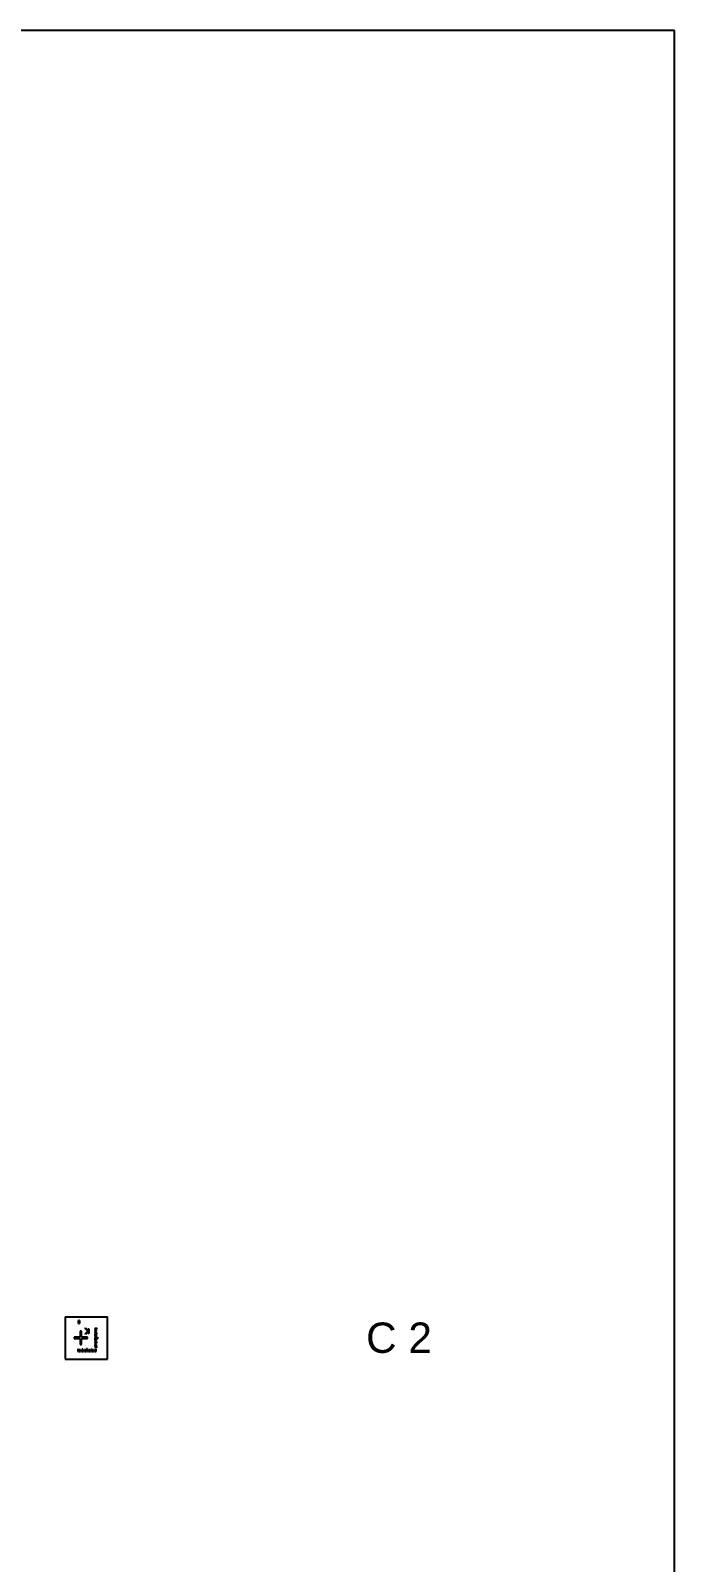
# Model space of a CAD drawing. Extents: x -24493 to 76507, y 84496 to 185496.
# Drawn here: x 55265 to 76507, y 134996 to 185496 of the extents above; entities that cross this region are included whole.
import ezdxf

# ---------------------------------------------------------------- set-up
doc = ezdxf.new("R2010")
doc.units = 13
doc.layers.add('CHROME', color=10, linetype='Continuous')
doc.layers.add('CL - Main', color=150, linetype='Continuous')
doc.styles.get("Standard").update_dxf_attribs({"font": 'arial.ttf'})

msp = doc.modelspace()

# ---------------------------------------------------------------- linework, layer by layer
at = {"layer": 'CHROME'}
for p, q in [((76507, 185496), (-24493, 185496)), ((76507, 84496), (76507, 185496)), ((56850, 142971), (56838, 142971)), ((56838, 142971), (56838, 142871)), ((56850, 142871), (56850, 142971)), ((56887, 142971), (56875, 142971)), ((56875, 142971), (56875, 142871)), ((56887, 142871), (56887, 142971)), ((56902, 142418), (56702, 142418)), ((56702, 142418), (56702, 142374)), ((56838, 142871), (56850, 142871)), ((56875, 142871), (56887, 142871)), ((56946, 142618), (56902, 142618)), ((56902, 142618), (56902, 142418)), ((56946, 142418), (56946, 142618)), ((57146, 142418), (56946, 142418)), ((57061, 142709), (57079, 142728)), ((57149, 142621), (57061, 142709)), ((57061, 142532), (57149, 142621)), ((57079, 142514), (57061, 142532)), ((57079, 142728), (57165, 142642)), ((57165, 142599), (57079, 142514)), ((57146, 142374), (57146, 142418)), ((57165, 142642), (57165, 142699)), ((57165, 142699), (57191, 142699)), ((57165, 142543), (57165, 142599)), ((57191, 142543), (57165, 142543)), ((57191, 142699), (57191, 142543)), ((57464, 142702), (57389, 142702)), ((57389, 142702), (57389, 142690)), ((57389, 142690), (57464, 142690)), ((57439, 142672), (57389, 142672)), ((57389, 142672), (57389, 142660)), ((57389, 142660), (57439, 142660)), ((57439, 142642), (57389, 142642)), ((57389, 142642), (57389, 142630)), ((57389, 142630), (57439, 142630)), ((57439, 142612), (57389, 142612)), ((57389, 142612), (57389, 142600)), ((57389, 142600), (57439, 142600)), ((57439, 142582), (57389, 142582)), ((57389, 142582), (57389, 142570)), ((57389, 142570), (57439, 142570)), ((57464, 142552), (57389, 142552)), ((57389, 142552), (57389, 142540)), ((57389, 142540), (57464, 142540)), ((57439, 142522), (57389, 142522)), ((57389, 142522), (57389, 142510)), ((57389, 142510), (57439, 142510)), ((57439, 142492), (57389, 142492)), ((57389, 142492), (57389, 142480)), ((57389, 142480), (57439, 142480)), ((57439, 142462), (57389, 142462)), ((57389, 142462), (57389, 142450)), ((57389, 142450), (57439, 142450)), ((57439, 142432), (57389, 142432)), ((57389, 142432), (57389, 142420)), ((57389, 142420), (57439, 142420)), ((57439, 142660), (57439, 142672)), ((57439, 142630), (57439, 142642)), ((57439, 142600), (57439, 142612)), ((57439, 142570), (57439, 142582)), ((57439, 142510), (57439, 142522)), ((57439, 142480), (57439, 142492)), ((57439, 142450), (57439, 142462)), ((57439, 142420), (57439, 142432)), ((57464, 142690), (57464, 142702)), ((57464, 142540), (57464, 142552)), ((56702, 142374), (56902, 142374)), ((56833, 142026), (56821, 142026)), ((56821, 142026), (56821, 141951)), ((56821, 141951), (56833, 141951)), ((56833, 141951), (56833, 142026)), ((56863, 142001), (56851, 142001)), ((56851, 142001), (56851, 141951)), ((56851, 141951), (56863, 141951)), ((56863, 141951), (56863, 142001)), ((56893, 142001), (56881, 142001)), ((56881, 142001), (56881, 141951)), ((56881, 141951), (56893, 141951)), ((56893, 141951), (56893, 142001)), ((56902, 142374), (56902, 142174)), ((56902, 142174), (56946, 142174)), ((56923, 142001), (56911, 142001)), ((56911, 142001), (56911, 141951)), ((56911, 141951), (56923, 141951)), ((56923, 141951), (56923, 142001)), ((56953, 142001), (56941, 142001)), ((56941, 142001), (56941, 141951)), ((56941, 141951), (56953, 141951)), ((56946, 142174), (56946, 142374)), ((56946, 142374), (57146, 142374)), ((56953, 141951), (56953, 142001)), ((56983, 142026), (56971, 142026)), ((56971, 142026), (56971, 141951)), ((56971, 141951), (56983, 141951)), ((56983, 141951), (56983, 142026)), ((57013, 142001), (57001, 142001)), ((57001, 142001), (57001, 141951)), ((57001, 141951), (57013, 141951)), ((57013, 141951), (57013, 142001)), ((57043, 142001), (57031, 142001)), ((57031, 142001), (57031, 141951)), ((57031, 141951), (57043, 141951)), ((57043, 141951), (57043, 142001)), ((57073, 142001), (57061, 142001)), ((57061, 142001), (57061, 141951)), ((57061, 141951), (57073, 141951)), ((57073, 141951), (57073, 142001)), ((57103, 142001), (57091, 142001)), ((57091, 142001), (57091, 141951)), ((57091, 141951), (57103, 141951)), ((57103, 141951), (57103, 142001)), ((57133, 142051), (57121, 142051)), ((57121, 142051), (57121, 141951)), ((57121, 141951), (57133, 141951)), ((57133, 141951), (57133, 142051)), ((57163, 142001), (57151, 142001)), ((57151, 142001), (57151, 141951)), ((57151, 141951), (57163, 141951)), ((57163, 141951), (57163, 142001)), ((57193, 142001), (57181, 142001)), ((57181, 142001), (57181, 141951)), ((57181, 141951), (57193, 141951)), ((57193, 141951), (57193, 142001)), ((57223, 142001), (57211, 142001)), ((57211, 142001), (57211, 141951)), ((57211, 141951), (57223, 141951)), ((57223, 141951), (57223, 142001)), ((57253, 142001), (57241, 142001)), ((57241, 142001), (57241, 141951)), ((57241, 141951), (57253, 141951)), ((57253, 141951), (57253, 142001)), ((57283, 142026), (57271, 142026)), ((57271, 142026), (57271, 141951)), ((57271, 141951), (57283, 141951)), ((57283, 141951), (57283, 142026)), ((57313, 142001), (57301, 142001)), ((57301, 142001), (57301, 141951)), ((57301, 141951), (57313, 141951)), ((57313, 141951), (57313, 142001)), ((57343, 142001), (57331, 142001)), ((57331, 142001), (57331, 141951)), ((57331, 141951), (57343, 141951)), ((57343, 141951), (57343, 142001)), ((57373, 142001), (57361, 142001)), ((57361, 142001), (57361, 141951)), ((57361, 141951), (57373, 141951)), ((57373, 141951), (57373, 142001)), ((57489, 142402), (57389, 142402)), ((57389, 142402), (57389, 142390)), ((57389, 142390), (57489, 142390)), ((57439, 142372), (57389, 142372)), ((57389, 142372), (57389, 142360)), ((57389, 142360), (57439, 142360)), ((57439, 142342), (57389, 142342)), ((57389, 142342), (57389, 142330)), ((57389, 142330), (57439, 142330)), ((57439, 142312), (57389, 142312)), ((57389, 142312), (57389, 142300)), ((57389, 142300), (57439, 142300)), ((57439, 142282), (57389, 142282)), ((57389, 142282), (57389, 142270)), ((57389, 142270), (57439, 142270)), ((57464, 142252), (57389, 142252)), ((57389, 142252), (57389, 142240)), ((57389, 142240), (57464, 142240)), ((57439, 142222), (57389, 142222)), ((57389, 142222), (57389, 142210)), ((57389, 142210), (57439, 142210)), ((57439, 142192), (57389, 142192)), ((57389, 142192), (57389, 142180)), ((57389, 142180), (57439, 142180)), ((57439, 142162), (57389, 142162)), ((57389, 142162), (57389, 142150)), ((57389, 142150), (57439, 142150)), ((57439, 142132), (57389, 142132)), ((57389, 142132), (57389, 142120)), ((57389, 142120), (57439, 142120)), ((57464, 142102), (57389, 142102)), ((57389, 142102), (57389, 142090)), ((57389, 142090), (57464, 142090)), ((57403, 142001), (57391, 142001)), ((57391, 142001), (57391, 141951)), ((57391, 141951), (57403, 141951)), ((57403, 141951), (57403, 142001)), ((57433, 142026), (57421, 142026)), ((57421, 142026), (57421, 141951)), ((57421, 141951), (57433, 141951)), ((57433, 141951), (57433, 142026)), ((57439, 142360), (57439, 142372)), ((57439, 142330), (57439, 142342)), ((57439, 142300), (57439, 142312)), ((57439, 142270), (57439, 142282)), ((57439, 142210), (57439, 142222)), ((57439, 142180), (57439, 142192)), ((57439, 142150), (57439, 142162)), ((57439, 142120), (57439, 142132)), ((57464, 142240), (57464, 142252)), ((57464, 142090), (57464, 142102)), ((57489, 142390), (57489, 142402))]:
    msp.add_line(p, q, dxfattribs=at)
at = {"layer": 'CL - Main'}
for p, q in [((56407, 143096), (56407, 141696)), ((56407, 143096), (57807, 143096)), ((57807, 141696), (57807, 143096)), ((56407, 141696), (57807, 141696))]:
    msp.add_line(p, q, dxfattribs=at)

# ---------------------------------------------------------------- texts
at = {"layer": 'CL - Main', "insert": (68507, 142396), "char_height": 1000, "attachment_point": 6}
msp.add_mtext_dynamic_manual_height_columns('C 2', width=3507.86, gutter_width=12.5, heights=[2632], dxfattribs=at)

doc.saveas('drawing.dxf')
